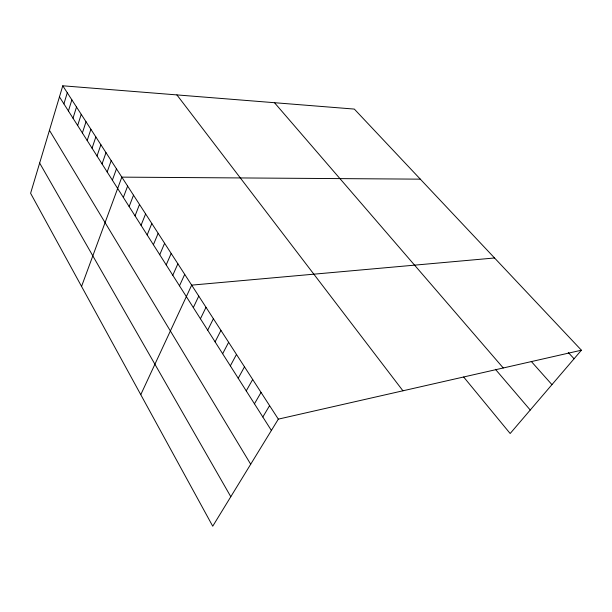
<?xml version="1.0" encoding="UTF-8"?>
<svg xmlns="http://www.w3.org/2000/svg" width="612" height="612" viewBox="0 0 612 612"><rect width="100%" height="100%" fill="white"/><g stroke="black" fill="none" stroke-linecap="round" stroke-linejoin="round"><path stroke-width="0.92" d="M62.776 85.795L30.6 193.277L212.731 526.205L278.322 419.136L581.4 350.202L354.325 109.081L62.776 85.795L278.322 419.136M63.9 103.872L67.282 92.772M68.422 110.979L71.856 99.848M73.004 118.192L76.508 107.039M77.655 125.514L81.228 114.337M82.383 132.957L86.024 121.757M87.187 140.515L90.897 129.293M92.06 148.188L95.847 136.95M97.017 155.991L100.881 144.723M102.051 163.917L105.991 152.633M107.169 171.972L111.185 160.665M112.371 180.157L116.471 168.835M81.557 286.431L121.834 177.136L420.322 179.155M123.349 197.439L127.625 186.079M129.147 206.565L133.508 195.182M135.045 215.852L139.505 204.454M141.051 225.3L145.61 213.894M147.163 234.932L151.822 223.51M153.398 244.731L158.156 233.302M159.74 254.722L164.605 243.278M166.204 264.897L171.184 253.445M172.791 275.262L177.878 263.803M179.5 285.827L184.709 274.367M140.775 394.671L191.671 285.131L494.557 257.981M193.323 307.576L198.77 296.116M200.438 318.776L206.014 307.308M207.69 330.197L213.404 318.737M215.095 341.848L220.94 330.396M222.646 353.736L228.636 342.292M230.349 365.861L236.484 354.432M238.213 378.247L244.502 366.833M246.246 390.892L252.687 379.494M254.454 403.798L261.049 392.422M262.831 416.986L269.594 405.634M581.4 350.202L510.163 433.51L463.674 377.023M568.28 352.52L574.079 358.762M531.254 361.417L551.947 384.642M274.482 102.701L503.255 367.973M495.429 369.311L530.244 410.025M176.899 94.906L402.933 390.793M59.456 96.872L271.384 430.458M49.45 130.31L250.698 464.233M39.65 163.044L230.8 496.714"/></g></svg>
